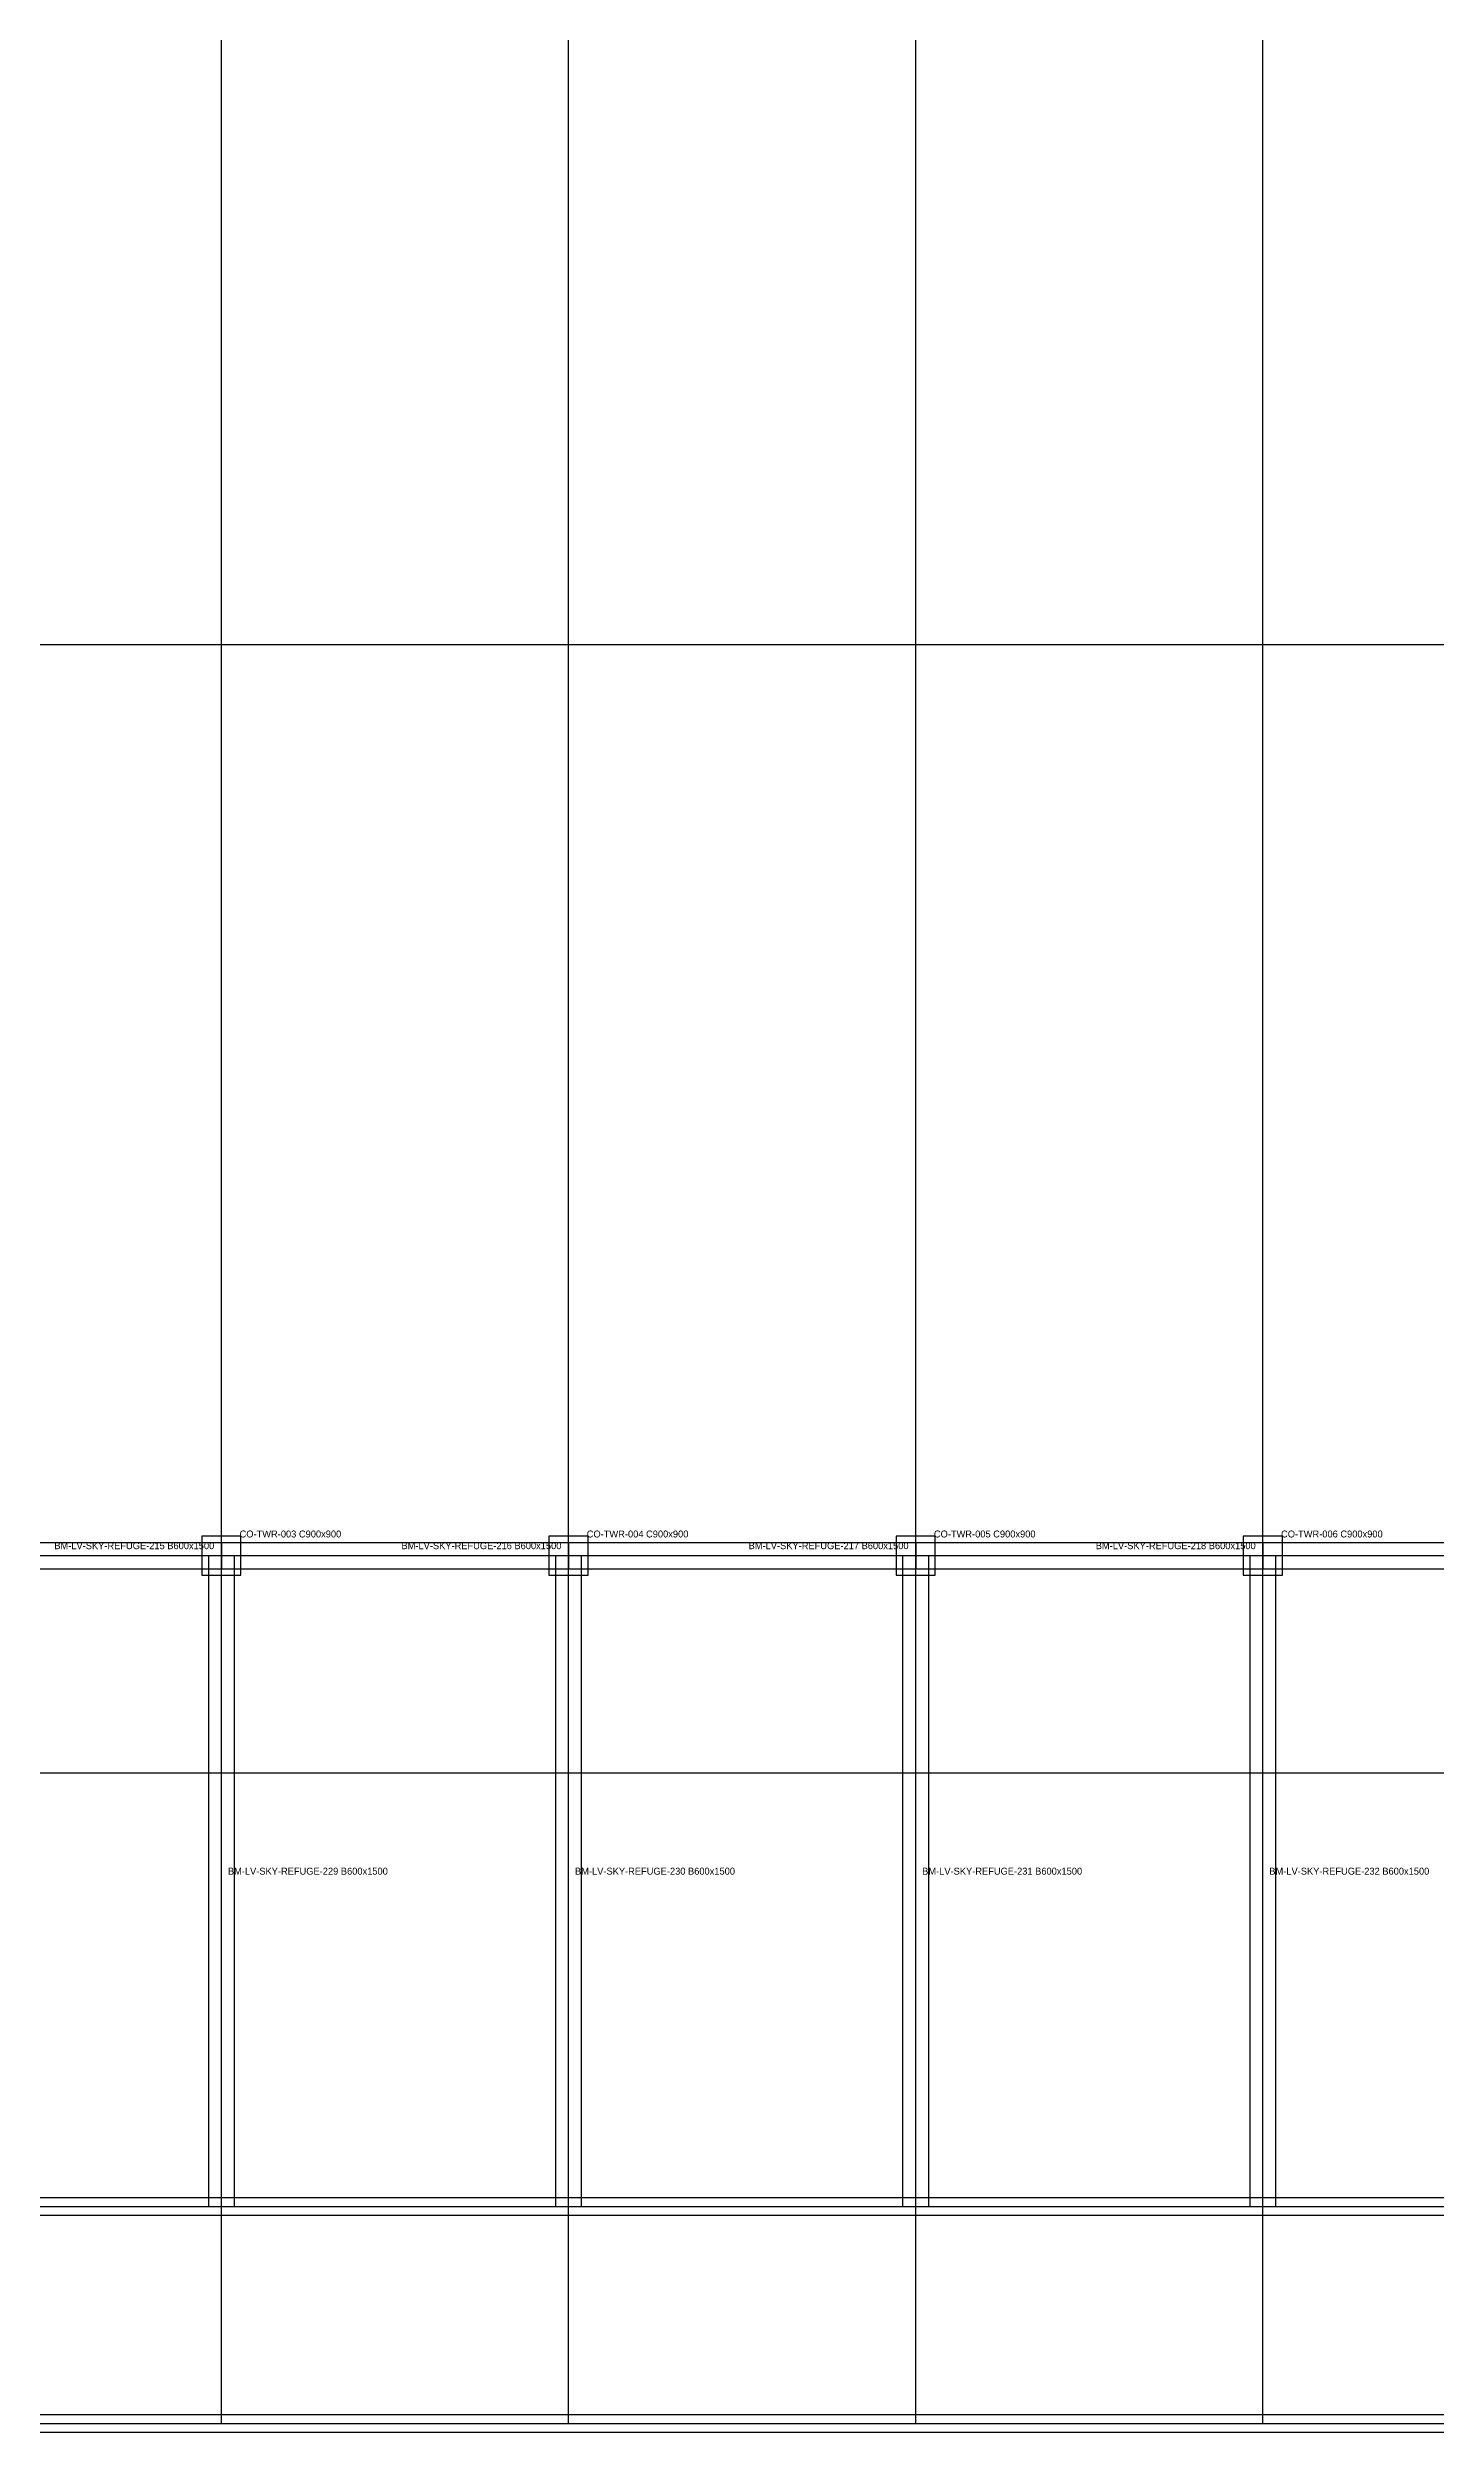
# Model space of a CAD drawing. Header units: millimetres. Extents: x -600 to 226982, y -254450 to 109948.
# Drawn here: x 142998 to 174998, y -254200 to -199251 of the extents above; entities that cross this region are included whole.
import ezdxf

# ---------------------------------------------------------------- set-up
doc = ezdxf.new("R2010")
doc.units = ezdxf.units.MM
for name, color, linetype in [('LV-SKY-REFUGE_BEAM', 5, 'Continuous'), ('LV-SKY-REFUGE_COLUMN', 1, 'Continuous'), ('LV-SKY-REFUGE_GRID', 8, 'Continuous'), ('LV-SKY-REFUGE_SLAB', 7, 'Continuous'), ('LV-SKY-REFUGE_WALL', 3, 'Continuous'), ('TEXT', 7, 'Continuous')]:
    doc.layers.add(name, color=color, linetype=linetype)

msp = doc.modelspace()

# ---------------------------------------------------------------- linework, layer by layer
at = {"layer": 'LV-SKY-REFUGE_BEAM'}
for points in [[(139000, -233700), (139000, -234300), (147000, -234300), (147000, -233700), (139000, -233700)], [(146700, -249000), (147300, -249000), (147300, -234000), (146700, -234000), (146700, -249000)], [(147000, -233700), (147000, -234300), (155000, -234300), (155000, -233700), (147000, -233700)], [(154700, -249000), (155300, -249000), (155300, -234000), (154700, -234000), (154700, -249000)], [(155000, -233700), (155000, -234300), (163000, -234300), (163000, -233700), (155000, -233700)], [(162700, -249000), (163300, -249000), (163300, -234000), (162700, -234000), (162700, -249000)], [(163000, -233700), (163000, -234300), (171000, -234300), (171000, -233700), (163000, -233700)], [(170700, -249000), (171300, -249000), (171300, -234000), (170700, -234000), (170700, -249000)], [(171000, -233700), (171000, -234300), (179000, -234300), (179000, -233700), (171000, -233700)]]:
    msp.add_lwpolyline(points, close=True, dxfattribs=at)
at = {"layer": 'LV-SKY-REFUGE_COLUMN'}
for points in [[(146550, -234450), (147450, -234450), (147450, -233550), (146550, -233550), (146550, -234450)], [(154550, -234450), (155450, -234450), (155450, -233550), (154550, -233550), (154550, -234450)], [(162550, -234450), (163450, -234450), (163450, -233550), (162550, -233550), (162550, -234450)], [(170550, -234450), (171450, -234450), (171450, -233550), (170550, -233550), (170550, -234450)]]:
    msp.add_lwpolyline(points, close=True, dxfattribs=at)
at = {"layer": 'LV-SKY-REFUGE_GRID'}
for points in [[(147000, -254000), (147000, -152000)], [(155000, -254000), (155000, -152000)], [(163000, -254000), (163000, -152000)], [(171000, -254000), (171000, -152000)], [(119000, -213000), (223000, -213000)], [(119000, -239000), (223000, -239000)], [(119000, -249000), (223000, -249000)], [(119000, -254000), (223000, -254000)]]:
    msp.add_lwpolyline(points, dxfattribs=at)
at = {"layer": 'LV-SKY-REFUGE_SLAB'}
msp.add_lwpolyline([(119000, -254000), (223000, -254000), (223000, -234000), (119000, -234000), (119000, -254000)], close=True, dxfattribs=at)
at = {"layer": 'LV-SKY-REFUGE_WALL'}
for points in [[(131000, -248800), (131000, -249200), (211000, -249200), (211000, -248800), (131000, -248800)], [(131000, -253800), (131000, -254200), (211000, -254200), (211000, -253800), (131000, -253800)]]:
    msp.add_lwpolyline(points, close=True, dxfattribs=at)

# ---------------------------------------------------------------- texts
at = {"layer": 'TEXT'}
for s, p in [('CO-TWR-003 C900x900', (147420, -233580)), ('CO-TWR-004 C900x900', (155420, -233580)), ('CO-TWR-005 C900x900', (163420, -233580)), ('CO-TWR-006 C900x900', (171420, -233580)), ('BM-LV-SKY-REFUGE-215 B600x1500', (143150, -233850)), ('BM-LV-SKY-REFUGE-216 B600x1500', (151150, -233850)), ('BM-LV-SKY-REFUGE-217 B600x1500', (159150, -233850)), ('BM-LV-SKY-REFUGE-218 B600x1500', (167150, -233850)), ('BM-LV-SKY-REFUGE-229 B600x1500', (147150, -241350)), ('BM-LV-SKY-REFUGE-230 B600x1500', (155150, -241350)), ('BM-LV-SKY-REFUGE-231 B600x1500', (163150, -241350)), ('BM-LV-SKY-REFUGE-232 B600x1500', (171150, -241350))]:
    msp.add_text(s, height=160, dxfattribs=at).set_placement(p)

doc.saveas('drawing.dxf')
